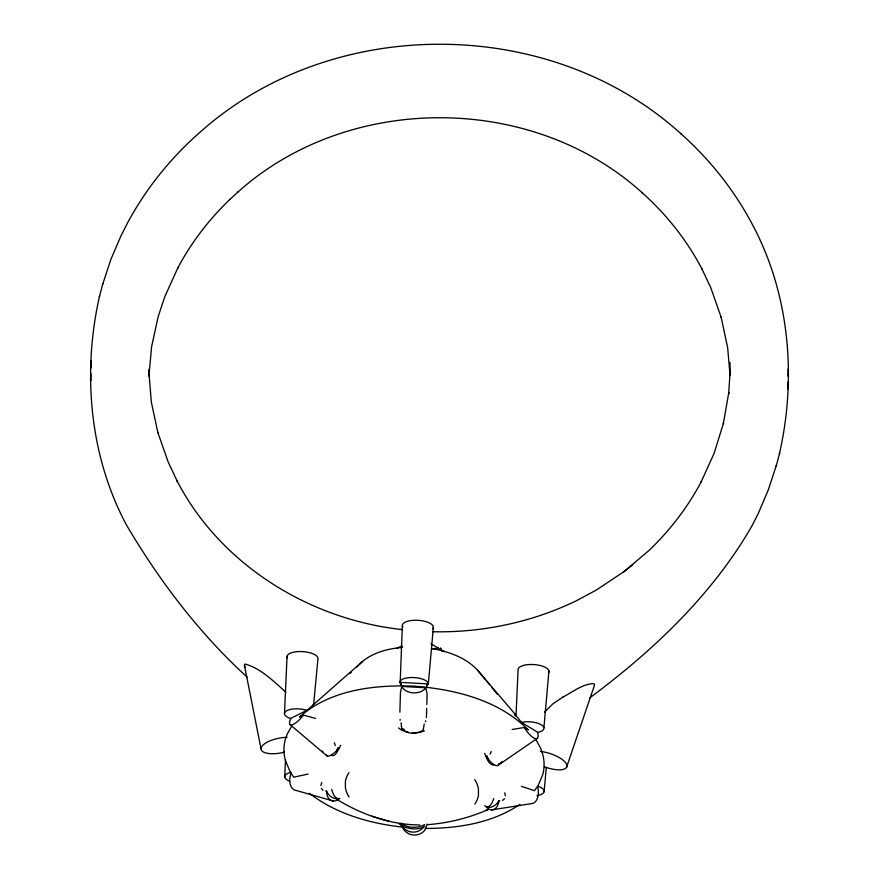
<?xml version="1.0" encoding="UTF-8"?>
<svg xmlns="http://www.w3.org/2000/svg" width="879" height="879" viewBox="0 0 879 879"><rect width="100%" height="100%" fill="white"/><g stroke="black" fill="none" stroke-linecap="round" stroke-linejoin="round"><path stroke-width="1.32" d="M247.164 677.16C199.148 633.276 159.165 580.558 126.257 524.62L125.917 523.983C89.251 454.63 82.329 371.795 99.591 295.893M148.947 375.707L148.969 369.136M730.042 375.531L730.075 362.456M779.409 453.894C796.671 377.992 789.749 295.157 753.083 225.804L752.743 225.167C734.668 190.721 710.133 159.78 681.115 133.916L680.764 133.619M90.933 380.596L90.955 373.487M90.966 367.982L90.987 360.884M788.013 388.903L788.034 381.805M788.045 376.3L788.067 369.191M499.788 800.857L498.887 801A13.35 8.296 81 0 1 486.537 807.197L487.449 807.054M399.879 712.166L400.45 692.531L401.758 686.433L425.766 687.774L427.117 694.025L426.809 704.497M426.425 717.583L426.7 708.419M149.012 375.498L151.584 346.809L158.132 316.781L164.812 296.652L178.008 267.513L177.712 268.095C191.292 242.538 209.103 219.289 230.012 199.291M284.51 713.144L287.059 656.25M284.73 777.168L285.521 759.588M427.414 683.873L426.689 686.257L427.414 683.873L400.747 682.379L400.879 683.313L400.154 683.335L402.362 625.474M730.053 372.971L728.647 393.957L728.779 392.528L723.34 423.667L723.571 422.777L714.187 453.135L700.992 482.274L701.288 481.692C687.708 507.249 669.897 530.498 648.988 550.485L623.771 571.822L632.781 564.768M325.659 791.089L326.505 791.331A13.35 8.79 -74.1 0 0 338.898 798.912L338.052 798.67M427.315 684.796L428.337 683.928L433.369 627.21M543.914 727.691L548.935 670.93M544.134 791.715L546.288 767.422M427.238 824.062L424.898 830.161A13.35 13.339 -24.3 0 1 403.329 828.952L401.571 824.952M425.502 721.725L425.689 720.758M400.901 647.889L401.835 645.735M102.568 284.631L110.82 259.569L120.841 236.143L126.928 224.079C145.189 189.699 169.889 158.846 199.05 133.081L199.39 132.784C331.097 14.35 550.001 14.734 681.115 133.916M589.611 697.981C652.954 650.954 712.517 594.611 752.072 525.708L758.159 513.644L768.18 490.218L776.432 465.167M99.338 296.871L102.821 283.653M776.179 466.134L779.662 452.916M493.712 798.55C492.987 801.703 488.933 810.141 484.779 805.691M424.205 724.087L423.238 729.845A13.35 9.768 1.7 0 1 401.67 728.636L401.143 722.791M566.505 767.466L593.907 686.949L594.567 684.829L593.896 683.587C582.579 683.851 572.822 691.982 563.054 696.992M491.262 751.534L490.021 754.116M505.403 795.902L504.744 792.814M321.824 782.552L320.824 785.551M423.832 826.787L423.579 827.227A13.35 13.339 -24.3 0 1 402.011 826.018L401.802 825.557C408.274 829.622 419.503 830.194 424.557 826.15M340.689 745.282C338.986 748.216 335.119 758.522 331.163 755.006M261.019 748.765L244.406 665.205L244.999 664.03C260.887 668.304 273.655 681.445 285.84 692.125M400.879 683.313L401.077 684.818L400.747 682.379M306.573 710.682L305.98 711.199L362.631 661.349C373.828 652.185 388.485 648.592 402.615 647.351M498.898 800.67C496.734 805.12 491.339 808.603 486.373 806.955M291.828 725.966L287.213 734.064L285.378 739.25A253.987 98.624 3.8 0 0 285.455 760.599L289.96 771.399L293.685 777.179L308.046 774.058M544.53 712.1L553.111 703.65L563.021 697.014M315.605 718.451L303.398 715.099L301.871 717.088A13.35 4.131 -49.7 0 1 291.476 724.933A13.35 4.131 -49.7 0 1 291.081 718.253L306.342 710.595M337.877 747.622L338.723 748.348A13.35 4.131 -49.7 0 1 326.373 754.545M425.766 687.774L424.403 689.455A13.35 9.768 1.7 0 1 402.835 688.246L401.758 686.433M493.602 765.104C488.372 764.73 486.505 757.5 484.692 753.358M504.546 798.703L502.546 800.417M349.787 673.633L351.292 672.193M362.631 661.349L356.292 667.535M229.705 199.577L238.121 191.853M237.824 192.127C348.392 92.713 532.103 92.932 642.285 192.831L641.989 192.556C666.293 214.223 686.851 240.143 701.991 268.996L701.695 268.425L710.792 287.73L721.307 317.758L721.077 316.869L727.669 347.809L730.031 375.201M312.825 705.145L313.616 704.475M338.92 748.084L336.558 750.051M502.414 761.697L500.525 762.994M624.068 571.592L596.017 590.238L576.536 600.654C532.081 622.288 482.395 632.737 433.006 631.748M501.107 762.862L502.865 761.632M497.866 765.444L537.146 738.459M313.627 704.464L317.945 659.03A15.525 6.032 3.8 0 0 301.805 651.57A15.525 6.032 3.8 0 0 287.235 657.833M519.918 804.384C492.306 823.052 457.926 828.501 425.183 828.425M499.657 763.587L498.767 764.027M424.766 824.535C417.503 828.677 407.658 828.183 400.912 823.194M396.682 648.526L401.681 645.944M303.398 715.099L299.475 717.066C330.174 689.718 374.234 684.719 413.756 686.136C454.696 689.18 498.47 699.959 528.301 729.9L524.367 727.493L512.171 729.471M487.263 756.006L486.362 756.621A13.35 4.637 55.5 0 0 498.756 764.203M424.447 730.954L419.788 732.372L412.317 732.756M339.843 798.539C334.855 799.648 332.691 793.232 331.724 789.474M485.911 810.284L488.405 809.449C469.111 817.877 448.609 823.129 427.612 824.656M548.76 672.501A15.525 6.032 3.8 0 0 534.146 664.59A15.525 6.032 3.8 0 0 518.061 670.248L516.017 715.594L521.511 722.362A14.284 5.549 3.8 0 1 541.376 724.845A14.284 5.549 3.8 0 1 537.904 732.394M521.412 722.395L537.366 732.064A13.35 4.637 55.5 0 1 535.52 738.624A13.35 4.637 55.5 0 1 525.642 729.636L524.367 727.493M491.68 809.889L531.026 803.681A13.35 8.296 81 0 0 537.563 786.606M339.096 798.692C333.767 799.758 328.471 795.803 326.527 791.001M419.931 824.974C390.595 824.854 361.928 814.668 337.053 799.527M403.318 827.205C370.037 823.579 336.163 814.009 309.342 793.243M402.538 629.628C309.54 619.684 220.442 564.747 177.009 480.791L177.305 481.362L168.208 462.068L157.693 432.028L157.923 432.918L151.331 401.978L148.87 371.96L148.903 375.805M432.468 648.658C448.96 651.724 466.068 657.613 477.671 670.314L516.38 715.671M408.603 732.394L401.637 730.196L398.429 727.911M333.207 801L296.432 790.529A13.35 8.79 -74.1 0 1 291.268 772.795M371.828 816.184L389.199 821.305M521.379 786.32L534.52 790.682L538.201 785.31L542.64 775.014A253.987 98.624 3.8 0 0 542.563 753.677L540.684 748.271L535.333 738.58M401.472 728.306L404.23 729.394M430.974 643.878L444.159 651.581M306.969 710.375L306.881 710.331A14.284 5.549 3.8 0 0 287.015 710.584A14.284 5.549 3.8 0 0 290.553 718.517M323.087 790.364L321.351 788.43M398.967 823.612L401.527 825.7M290.081 724.615L326.933 755.863M486.197 756.336L488.241 758.401M514.303 714.539L516.083 716.407M322.406 751.062L322.945 751.633M485.494 679.72L477.671 670.314M521.818 722.747L522.324 723.329L522.049 722.692M486.79 681.313L489.658 684.84M491.998 687.73L497.481 694.476M335.295 745.436L334.317 742.744M440.555 647.9L441.016 648.801M401.956 825.908L401.494 824.854M244.406 665.205L245.01 667.392M441.214 649.196L441.61 650.954M400.077 719.319L400.154 720.308M730.064 370.147L730.097 373.982M474.869 804.098A126.576 49.147 3.8 0 0 478.462 795.165L478.44 788.99A126.576 49.147 3.8 0 0 474.781 779.64M349.073 797.044A126.576 49.147 3.8 0 1 345.414 787.705L345.392 781.53A126.576 49.147 3.8 0 1 348.985 772.597M437.94 647.438A20.448 8.032 0.2 0 1 433.105 649.207M402.901 627.068A15.525 6.032 3.8 0 1 417.844 620.299A15.525 6.032 3.8 0 1 432.842 628.749M399.824 682.324A14.284 5.549 3.8 0 1 414.064 677.566A14.284 5.549 3.8 0 1 428.337 683.928M538.091 786.342A14.284 5.549 3.8 0 1 537.069 795.649M289.784 781.222A14.284 5.549 3.8 0 1 290.74 772.465M540.387 751.457A19.415 7.197 18.8 0 1 566.845 765.038A19.415 7.197 18.8 0 1 544.343 766.752M284.389 752.182A19.415 7.439 -11.2 0 1 261.074 748.194A19.415 7.439 -11.2 0 1 287.07 737.327"/></g></svg>
